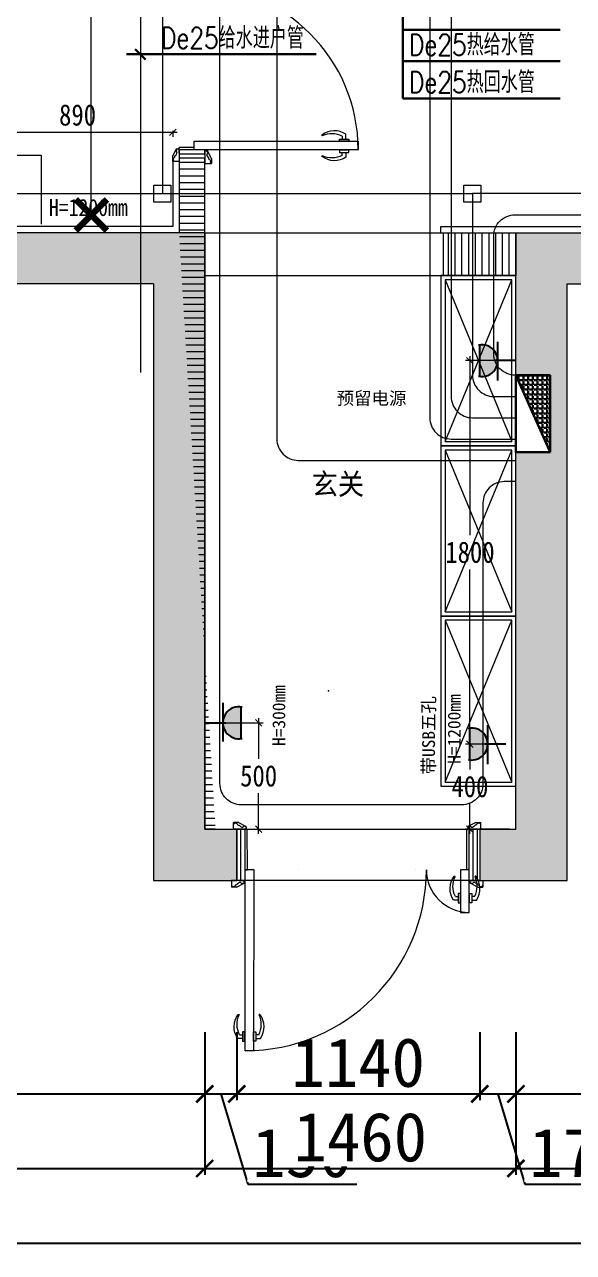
# Model space of a CAD drawing. Header units: millimetres. Extents: x -41640 to 3079702, y -5257903 to 68462.
# Drawn here: x 51503 to 54077, y 5543 to 11308 of the extents above; entities that cross this region are included whole.
import ezdxf

# ---------------------------------------------------------------- set-up
doc = ezdxf.new("R2010")
doc.units = ezdxf.units.MM
doc.header["$LTSCALE"] = 10
doc.linetypes.add('CONTINOUS', pattern=[0])
doc.layers.get('0').update_dxf_attribs({"color": 255})
doc.layers.get('Defpoints').update_dxf_attribs({"color": 255})
for name, color, linetype, lineweight in [('1原始平面布置图—强电箱', 1, 'Continuous', 30), ('1强弱电插座尺寸', 5, 'Continuous', 0), ('1强电插座布线图', 1, 'Continuous', 30), ('1强电插座布置图', 1, 'Continuous', 30), ('1给水平面布置图', 4, 'Continuous', 13), ('图框', 255, 'Continuous', 0), ('浅线', 251, 'CONTINOUS', 0)]:
    doc.layers.add(name, color=color, linetype=linetype, lineweight=lineweight)
doc.layers.add('2323', color=4, linetype='Continuous')
doc.layers.add('LAYER2', color=8, linetype='Continuous')
doc.styles.add('_THVAC_DIM', font='SIMPLEX', dxfattribs={"width": 0.8, "height": 3.5, "bigfont": 'HZTXT'})
doc.styles.get("Standard").update_dxf_attribs({"font": ''})
doc.styles.add('夏建东', font='', dxfattribs={"width": 0.85})
doc.styles.add('邓林', font='simhei.ttf')
doc.styles.get('Standard').set_extended_font_data('SimSun')
doc.styles.get('夏建东').set_extended_font_data('SimSun')
doc.dimstyles.new('g', dxfattribs={"dimtxt": 100, "dimasz": 31, "dimexe": 21, "dimexo": 30, "dimgap": 31, "dimtad": 1, "dimtih": 1, "dimtoh": 1, "dimdec": 0, "dimrnd": 10, "dimdsep": 46, "dimtxsty": '夏建东', "dimblk": 'OBLIQUE', "dimcen": 2.5, "dimdle": 21, "dimclrd": 5, "dimclre": 5, "dimclrt": 5, "dimadec": 0, "dimazin": 0, "dimtfac": 1, "dimtdec": 0, "dimtmove": 2, "dimatfit": 3, "dimldrblk": 'DOT', "dimfxl": 300, "dimlwd": -1, "dimlwe": -1, "dimarcsym": 1})
doc.dimstyles.get("Standard").update_dxf_attribs({"dimtxt": 0.18, "dimasz": 0.18, "dimexe": 0.18, "dimexo": 0.0625, "dimgap": 0.09, "dimtad": 0, "dimtih": 1, "dimtoh": 1, "dimdec": 4, "dimzin": 0, "dimdsep": 46, "dimtxsty": 'Standard', "dimcen": 0.09, "dimadec": 0, "dimazin": 0, "dimtfac": 1, "dimtdec": 4, "dimtofl": 0, "dimtmove": 0, "dimatfit": 3, "dimfxl": 1, "dimtolj": 1, "dimtzin": 0, "dimarcsym": 0})

# ---------------------------------------------------------------- blocks, each defined once
blk = doc.blocks.new('_ArchTick')
at = {"color": 0, "linetype": 'ByBlock', "const_width": 0.15}
blk.add_lwpolyline([(-0.5, -0.5), (0.5, 0.5)], dxfattribs=at)
blk = doc.blocks.new('*D876')
at = {"layer": 'Defpoints', "color": 0, "lineweight": 30, "ltscale": 0.5}
for p in [(49735.6, 6637.5), (52347.6, 6637.5), (52347.6, 6287.5)]:
    blk.add_point(p, dxfattribs=at)
at = {"layer": '浅线', "color": 8, "lineweight": -2, "ltscale": 0.5}
for p, q in [((49735.6, 6577.5), (49735.6, 6257.5)), ((52347.6, 6577.5), (52347.6, 6257.5)), ((49675.6, 6287.5), (52407.6, 6287.5))]:
    blk.add_line(p, q, dxfattribs=at)
at = {"layer": '浅线', "color": 8, "lineweight": -2, "ltscale": 0.5, "xscale": 80, "yscale": 80, "zscale": 80, "rotation": 180}
blk.add_blockref('_ArchTick', (49735.6, 6287.5), dxfattribs=at)
at = {"layer": '浅线', "color": 8, "lineweight": -2, "ltscale": 0.5, "xscale": 80, "yscale": 80, "zscale": 80}
blk.add_blockref('_ArchTick', (52347.6, 6287.5), dxfattribs=at)
at = {"layer": '浅线', "color": 45, "ltscale": 0.5, "insert": (51041.6, 6432.5), "char_height": 230, "attachment_point": 5, "style": '邓林', "bg_fill": 3, "box_fill_scale": 1.1, "bg_fill_color": 256, "bg_fill_true_color": 13158600, "bg_fill_transparency": 15658716}
blk.add_mtext('2612', dxfattribs=at)
blk = doc.blocks.new('_Dot')
at = {"color": 0, "linetype": 'ByBlock', "lineweight": -2}
blk.add_line((-0.5, 0), (-1, 0), dxfattribs=at)
at = {"color": 0, "linetype": 'ByBlock', "const_width": 0.5}
blk.add_lwpolyline([(-0.25, 0, 1), (0.25, 0, 1)], format="xyb", close=True, dxfattribs=at)
blk = doc.blocks.new('DOT')
at = {"color": 0, "linetype": 'ByBlock'}
blk.add_line((-0.35, 0), (-1, 0), dxfattribs=at)
at = {"color": 0, "linetype": 'ByBlock', "const_width": 0.35}
blk.add_lwpolyline([(-0.175, 0, 1), (0.175, 0, 1)], format="xyb", close=True, dxfattribs=at)
blk = doc.blocks.new('*D877')
at = {"layer": 'Defpoints', "color": 0, "lineweight": 30, "ltscale": 0.5}
for p in [(52347.6, 6637.5), (52497.6, 6637.5), (52497.6, 6287.5)]:
    blk.add_point(p, dxfattribs=at)
at = {"layer": '浅线', "color": 8, "lineweight": -2, "ltscale": 0.5}
for p, q in [((52347.6, 6577.5), (52347.6, 6257.5)), ((52497.6, 6577.5), (52497.6, 6257.5)), ((52287.6, 6287.5), (52557.6, 6287.5)), ((52422.6, 6287.5), (52549.7, 5863.6)), ((52549.7, 5863.6), (53060.7, 5863.6))]:
    blk.add_line(p, q, dxfattribs=at)
at = {"layer": '浅线', "color": 8, "lineweight": -2, "ltscale": 0.5, "xscale": 80, "yscale": 80, "zscale": 80, "rotation": 180}
blk.add_blockref('_ArchTick', (52347.6, 6287.5), dxfattribs=at)
at = {"layer": '浅线', "color": 8, "lineweight": -2, "ltscale": 0.5, "xscale": 80, "yscale": 80, "zscale": 80}
blk.add_blockref('_ArchTick', (52497.6, 6287.5), dxfattribs=at)
at = {"layer": '浅线', "color": 45, "ltscale": 0.5, "insert": (52805.2, 6009.9), "char_height": 230, "attachment_point": 5, "style": '邓林', "bg_fill": 3, "box_fill_scale": 1.1, "bg_fill_color": 256, "bg_fill_true_color": 13158600, "bg_fill_transparency": 8687196}
blk.add_mtext('150', dxfattribs=at)
blk = doc.blocks.new('*D878')
at = {"layer": 'Defpoints', "color": 0, "lineweight": 30, "ltscale": 0.5}
for p in [(52497.6, 6637.5), (53637.6, 6637.5), (53637.6, 6287.5)]:
    blk.add_point(p, dxfattribs=at)
at = {"layer": '浅线', "color": 8, "lineweight": -2, "ltscale": 0.5}
for p, q in [((52497.6, 6577.5), (52497.6, 6257.5)), ((53637.6, 6577.5), (53637.6, 6257.5)), ((52437.6, 6287.5), (53697.6, 6287.5))]:
    blk.add_line(p, q, dxfattribs=at)
at = {"layer": '浅线', "color": 8, "lineweight": -2, "ltscale": 0.5, "xscale": 80, "yscale": 80, "zscale": 80, "rotation": 180}
blk.add_blockref('_ArchTick', (52497.6, 6287.5), dxfattribs=at)
at = {"layer": '浅线', "color": 8, "lineweight": -2, "ltscale": 0.5, "xscale": 80, "yscale": 80, "zscale": 80}
blk.add_blockref('_ArchTick', (53637.6, 6287.5), dxfattribs=at)
at = {"layer": '浅线', "color": 45, "ltscale": 0.5, "insert": (53067.6, 6433.8), "char_height": 230, "attachment_point": 5, "style": '邓林', "bg_fill": 3, "box_fill_scale": 1.1, "bg_fill_color": 256, "bg_fill_true_color": 13158600, "bg_fill_transparency": 8753564}
blk.add_mtext('1140', dxfattribs=at)
blk = doc.blocks.new('*D879')
at = {"layer": 'Defpoints', "color": 0, "lineweight": 30, "ltscale": 0.5}
for p in [(53637.6, 6637.5), (53807.6, 6637.5), (53807.6, 6287.5)]:
    blk.add_point(p, dxfattribs=at)
at = {"layer": '浅线', "color": 8, "lineweight": -2, "ltscale": 0.5}
for p, q in [((53637.6, 6577.5), (53637.6, 6257.5)), ((53807.6, 6577.5), (53807.6, 6257.5)), ((53577.6, 6287.5), (53867.6, 6287.5)), ((53722.6, 6287.5), (53849.7, 5863.6)), ((53849.7, 5863.6), (54360.7, 5863.6))]:
    blk.add_line(p, q, dxfattribs=at)
at = {"layer": '浅线', "color": 8, "lineweight": -2, "ltscale": 0.5, "xscale": 80, "yscale": 80, "zscale": 80, "rotation": 180}
blk.add_blockref('_ArchTick', (53637.6, 6287.5), dxfattribs=at)
at = {"layer": '浅线', "color": 8, "lineweight": -2, "ltscale": 0.5, "xscale": 80, "yscale": 80, "zscale": 80}
blk.add_blockref('_ArchTick', (53807.6, 6287.5), dxfattribs=at)
at = {"layer": '浅线', "color": 45, "ltscale": 0.5, "insert": (54105.2, 6009.9), "char_height": 230, "attachment_point": 5, "style": '邓林', "bg_fill": 3, "box_fill_scale": 1.1, "bg_fill_color": 256, "bg_fill_true_color": 13158600, "bg_fill_transparency": 15658200}
blk.add_mtext('170', dxfattribs=at)
blk = doc.blocks.new('*D880')
at = {"layer": 'Defpoints', "color": 0, "lineweight": 30, "ltscale": 0.5}
for p in [(53807.6, 6637.5), (57422.6, 6637.5), (57422.6, 6287.5)]:
    blk.add_point(p, dxfattribs=at)
at = {"layer": '浅线', "color": 8, "lineweight": -2, "ltscale": 0.5}
for p, q in [((53807.6, 6577.5), (53807.6, 6257.5)), ((57422.6, 6577.5), (57422.6, 6257.5)), ((53747.6, 6287.5), (57482.6, 6287.5))]:
    blk.add_line(p, q, dxfattribs=at)
at = {"layer": '浅线', "color": 8, "lineweight": -2, "ltscale": 0.5, "xscale": 80, "yscale": 80, "zscale": 80, "rotation": 180}
blk.add_blockref('_ArchTick', (53807.6, 6287.5), dxfattribs=at)
at = {"layer": '浅线', "color": 8, "lineweight": -2, "ltscale": 0.5, "xscale": 80, "yscale": 80, "zscale": 80}
blk.add_blockref('_ArchTick', (57422.6, 6287.5), dxfattribs=at)
at = {"layer": '浅线', "color": 45, "ltscale": 0.5, "insert": (55615.1, 6432.5), "char_height": 230, "attachment_point": 5, "style": '邓林', "bg_fill": 3, "box_fill_scale": 1.1, "bg_fill_color": 256, "bg_fill_true_color": 13158600, "bg_fill_transparency": 8756832}
blk.add_mtext('3615', dxfattribs=at)
blk = doc.blocks.new('*D883')
at = {"layer": 'Defpoints', "color": 0, "lineweight": 30, "ltscale": 0.5}
for p in [(49735.6, 6637.5), (52347.6, 6637.5), (52347.6, 5937.5)]:
    blk.add_point(p, dxfattribs=at)
at = {"layer": '浅线', "color": 8, "lineweight": -2, "ltscale": 0.5}
for p, q in [((49735.6, 6577.5), (49735.6, 5907.5)), ((52347.6, 6577.5), (52347.6, 5907.5)), ((49675.6, 5937.5), (52407.6, 5937.5))]:
    blk.add_line(p, q, dxfattribs=at)
at = {"layer": '浅线', "color": 8, "lineweight": -2, "ltscale": 0.5, "xscale": 80, "yscale": 80, "zscale": 80, "rotation": 180}
blk.add_blockref('_ArchTick', (49735.6, 5937.5), dxfattribs=at)
at = {"layer": '浅线', "color": 8, "lineweight": -2, "ltscale": 0.5, "xscale": 80, "yscale": 80, "zscale": 80}
blk.add_blockref('_ArchTick', (52347.6, 5937.5), dxfattribs=at)
at = {"layer": '浅线', "color": 45, "ltscale": 0.5, "insert": (51041.6, 6082.5), "char_height": 230, "attachment_point": 5, "style": '邓林', "bg_fill": 3, "box_fill_scale": 1.1, "bg_fill_color": 256, "bg_fill_true_color": 13158600, "bg_fill_transparency": 15658200}
blk.add_mtext('2612', dxfattribs=at)
blk = doc.blocks.new('*D884')
at = {"layer": 'Defpoints', "color": 0, "lineweight": 30, "ltscale": 0.5}
for p in [(52347.6, 6637.5), (53807.6, 6637.5), (53807.6, 5937.5)]:
    blk.add_point(p, dxfattribs=at)
at = {"layer": '浅线', "color": 8, "lineweight": -2, "ltscale": 0.5}
for p, q in [((52347.6, 6577.5), (52347.6, 5907.5)), ((53807.6, 6577.5), (53807.6, 5907.5)), ((52287.6, 5937.5), (53867.6, 5937.5))]:
    blk.add_line(p, q, dxfattribs=at)
at = {"layer": '浅线', "color": 8, "lineweight": -2, "ltscale": 0.5, "xscale": 80, "yscale": 80, "zscale": 80, "rotation": 180}
blk.add_blockref('_ArchTick', (52347.6, 5937.5), dxfattribs=at)
at = {"layer": '浅线', "color": 8, "lineweight": -2, "ltscale": 0.5, "xscale": 80, "yscale": 80, "zscale": 80}
blk.add_blockref('_ArchTick', (53807.6, 5937.5), dxfattribs=at)
at = {"layer": '浅线', "color": 45, "ltscale": 0.5, "insert": (53077.6, 6083.8), "char_height": 230, "attachment_point": 5, "style": '邓林', "bg_fill": 3, "box_fill_scale": 1.1, "bg_fill_color": 256, "bg_fill_true_color": 13158600, "bg_fill_transparency": 8774208}
blk.add_mtext('1460', dxfattribs=at)
blk = doc.blocks.new('*D885')
at = {"layer": 'Defpoints', "color": 0, "lineweight": 30, "ltscale": 0.5}
for p in [(53807.6, 6637.5), (57422.6, 6637.5), (57422.6, 5937.5)]:
    blk.add_point(p, dxfattribs=at)
at = {"layer": '浅线', "color": 8, "lineweight": -2, "ltscale": 0.5}
for p, q in [((53807.6, 6577.5), (53807.6, 5907.5)), ((57422.6, 6577.5), (57422.6, 5907.5)), ((53747.6, 5937.5), (57482.6, 5937.5))]:
    blk.add_line(p, q, dxfattribs=at)
at = {"layer": '浅线', "color": 8, "lineweight": -2, "ltscale": 0.5, "xscale": 80, "yscale": 80, "zscale": 80, "rotation": 180}
blk.add_blockref('_ArchTick', (53807.6, 5937.5), dxfattribs=at)
at = {"layer": '浅线', "color": 8, "lineweight": -2, "ltscale": 0.5, "xscale": 80, "yscale": 80, "zscale": 80}
blk.add_blockref('_ArchTick', (57422.6, 5937.5), dxfattribs=at)
at = {"layer": '浅线', "color": 45, "ltscale": 0.5, "insert": (55615.1, 6082.5), "char_height": 230, "attachment_point": 5, "style": '邓林', "bg_fill": 3, "box_fill_scale": 1.1, "bg_fill_color": 256, "bg_fill_true_color": 13158600, "bg_fill_transparency": 8777424}
blk.add_mtext('3615', dxfattribs=at)
blk = doc.blocks.new('*D888')
at = {"layer": 'Defpoints', "color": 0, "lineweight": 30, "ltscale": 0.5}
for p in [(49735.6, 6637.5), (65335.6, 6637.5), (65335.6, 5587.5)]:
    blk.add_point(p, dxfattribs=at)
at = {"layer": '浅线', "color": 8, "lineweight": -2, "ltscale": 0.5}
for p, q in [((49735.6, 6577.5), (49735.6, 5557.5)), ((65335.6, 6577.5), (65335.6, 5557.5)), ((49675.6, 5587.5), (65395.6, 5587.5))]:
    blk.add_line(p, q, dxfattribs=at)
at = {"layer": '浅线', "color": 8, "lineweight": -2, "ltscale": 0.5, "xscale": 80, "yscale": 80, "zscale": 80, "rotation": 180}
blk.add_blockref('_ArchTick', (49735.6, 5587.5), dxfattribs=at)
at = {"layer": '浅线', "color": 8, "lineweight": -2, "ltscale": 0.5, "xscale": 80, "yscale": 80, "zscale": 80}
blk.add_blockref('_ArchTick', (65335.6, 5587.5), dxfattribs=at)
at = {"layer": '浅线', "color": 45, "ltscale": 0.5, "insert": (57535.6, 5733.8), "char_height": 230, "attachment_point": 5, "style": '邓林', "bg_fill": 3, "box_fill_scale": 1.1, "bg_fill_color": 256, "bg_fill_true_color": 13158600, "bg_fill_transparency": 15657684}
blk.add_mtext('15600', dxfattribs=at)
blk = doc.blocks.new('_LINKPT1')
blk.add_line((0, 0), (0, 0))
blk = doc.blocks.new('DFA')
at = {"layer": '1原始平面布置图—强电箱', "linetype": 'ByBlock'}
h = blk.add_hatch(dxfattribs=at)
h.set_pattern_fill('ANGLE', color=256, scale=4, style=0)
h.set_pattern_definition([(0, (-5297809.187, 1754943.84), (0, 27.94), [20.32, -7.62]), (90, (-5297809.187, 1754943.84), (-27.94, 2e-15), [20.32, -7.62])])
h.paths.add_polyline_path([(-5297809.2, 1754843.8), (-5297356.8, 1755044.8), (-5297356.8, 1754843.8)])
for p, q in [((-5297356.8, 1755044.8), (-5297809.2, 1755044.8)), ((-5297809.2, 1755044.8), (-5297809.2, 1754843.8)), ((-5297809.2, 1754843.8), (-5297356.8, 1755044.8)), ((-5297356.8, 1754843.8), (-5297356.8, 1755044.8)), ((-5297809.2, 1754843.8), (-5297356.8, 1754843.8))]:
    blk.add_line(p, q, dxfattribs=at)
at = {"layer": '1原始平面布置图—强电箱', "linetype": 'ByBlock', "xscale": 168.2564617770344, "yscale": 168.2564617770344, "zscale": 168.2564617770344}
for p in [(-5297683, 1755044.8), (-5297809.2, 1754994.3), (-5297356.8, 1754994.3), (-5297683, 1754843.8)]:
    blk.add_blockref('_LINKPT1', p, dxfattribs=at)
at = {"layer": '1原始平面布置图—强电箱', "linetype": 'ByBlock', "width": 0.8, "flags": 9}
blk.add_attdef('A', (-5297683, 1754843.8), '', height=0.00505, dxfattribs=at)
blk = doc.blocks.new('强电插座')
at = {"lineweight": 0}
h = blk.add_hatch(color=12, dxfattribs=at)
h.set_gradient(color1=(216, 3, 3), color2=(230, 5, 5), tint=1, name='CYLINDER')
h.paths.add_polyline_path([(88497.8, 75989.2, 1.129445), (88497.8, 75909.4)])
at = {"layer": '2323', "color": 1}
for p, q in [((88452.6, 75999.6), (88452.6, 75902)), ((88497.8, 75989.2), (88497.8, 75909.4)), ((88407.2, 75949.3), (88460.4, 75949.3))]:
    blk.add_line(p, q, dxfattribs=at)
blk.add_arc((88492.9, 75949.3), 40.2, 77.2553, 282.7447, dxfattribs=at)
at = {"layer": 'LAYER2', "color": 1, "ltscale": 20}
blk.add_line((88456.4, 75966.1), (88456.4, 75966.1), dxfattribs=at)
blk = doc.blocks.new('_Oblique')
at = {"color": 0, "linetype": 'ByBlock', "lineweight": -2}
blk.add_line((-0.5, -0.5), (0.5, 0.5), dxfattribs=at)
blk = doc.blocks.new('*D950')
at = {"layer": '1强弱电插座尺寸', "color": 5, "ltscale": 0.01}
for p, q in [((53730.5, 7929.8), (53570.8, 7929.8)), ((53591.8, 7950.8), (53591.8, 7810.8)), ((53591.8, 7508.8), (53591.8, 7648.8)), ((53777.6, 7529.8), (53570.8, 7529.8))]:
    blk.add_line(p, q, dxfattribs=at)
at = {"layer": 'Defpoints', "color": 0, "linetype": 'ByBlock', "lineweight": 30, "ltscale": 0.01}
for p in [(53591.8, 7929.8), (53760.5, 7929.8), (53807.6, 7529.8)]:
    blk.add_point(p, dxfattribs=at)
at = {"layer": '1强弱电插座尺寸', "color": 5, "linetype": 'ByBlock', "ltscale": 0.01, "xscale": 31, "yscale": 31, "zscale": 31}
for p, rotation in [((53591.8, 7929.8), 90), ((53591.8, 7529.8), 270)]:
    blk.add_blockref('_Oblique', p, dxfattribs=dict(at, rotation=rotation))
at = {"layer": '1强弱电插座尺寸', "color": 5, "linetype": 'ByBlock', "lineweight": 13, "ltscale": 0.01, "insert": (53591.8, 7729.8), "char_height": 100, "attachment_point": 5, "style": '夏建东'}
blk.add_mtext('400', dxfattribs=at)
blk = doc.blocks.new('*D951')
at = {"layer": '1强弱电插座尺寸', "color": 5, "ltscale": 0.01}
for p, q in [((53591.8, 9750.8), (53591.8, 8910.8)), ((53752.8, 9729.8), (53570.8, 9729.8)), ((53591.8, 7908.8), (53591.8, 8748.8)), ((53730.5, 7929.8), (53570.8, 7929.8))]:
    blk.add_line(p, q, dxfattribs=at)
at = {"layer": 'Defpoints', "color": 0, "linetype": 'ByBlock', "lineweight": 30, "ltscale": 0.01}
for p in [(53591.8, 9729.8), (53782.8, 9729.8), (53760.5, 7929.8)]:
    blk.add_point(p, dxfattribs=at)
at = {"layer": '1强弱电插座尺寸', "color": 5, "linetype": 'ByBlock', "ltscale": 0.01, "xscale": 31, "yscale": 31, "zscale": 31}
for p, rotation in [((53591.8, 9729.8), 90), ((53591.8, 7929.8), 270)]:
    blk.add_blockref('_Oblique', p, dxfattribs=dict(at, rotation=rotation))
at = {"layer": '1强弱电插座尺寸', "color": 5, "linetype": 'ByBlock', "lineweight": 13, "ltscale": 0.01, "insert": (53591.8, 8829.8), "char_height": 100, "attachment_point": 5, "style": '夏建东'}
blk.add_mtext('1800', dxfattribs=at)
blk = doc.blocks.new('*D958')
at = {"layer": '1强弱电插座尺寸', "color": 5, "ltscale": 0.01}
for p, q in [((52402.6, 8029.8), (52621.6, 8029.8)), ((52600.6, 8050.8), (52600.6, 7860.8)), ((52600.6, 7508.8), (52600.6, 7698.8)), ((52402.6, 7529.8), (52621.6, 7529.8))]:
    blk.add_line(p, q, dxfattribs=at)
at = {"layer": 'Defpoints', "color": 0, "linetype": 'ByBlock', "lineweight": 30, "ltscale": 0.01}
for p in [(52372.6, 8029.8), (52600.6, 8029.8), (52372.6, 7529.8)]:
    blk.add_point(p, dxfattribs=at)
at = {"layer": '1强弱电插座尺寸', "color": 5, "linetype": 'ByBlock', "ltscale": 0.01, "xscale": 31, "yscale": 31, "zscale": 31}
for p, rotation in [((52600.6, 8029.8), 90), ((52600.6, 7529.8), 270)]:
    blk.add_blockref('_Oblique', p, dxfattribs=dict(at, rotation=rotation))
at = {"layer": '1强弱电插座尺寸', "color": 5, "linetype": 'ByBlock', "lineweight": 13, "ltscale": 0.01, "insert": (52600.6, 7779.8), "char_height": 100, "attachment_point": 5, "style": '夏建东'}
blk.add_mtext('500', dxfattribs=at)
blk = doc.blocks.new('*D962')
at = {"layer": '1强弱电插座尺寸', "color": 5, "ltscale": 0.01}
for p, q in [((52218.6, 10801.6), (51283.8, 10801.6)), ((51304.8, 10719.2), (51304.8, 10822.6)), ((52197.6, 10808), (52197.6, 10780.6))]:
    blk.add_line(p, q, dxfattribs=at)
at = {"layer": 'Defpoints', "color": 0, "linetype": 'ByBlock', "lineweight": 30, "ltscale": 0.01}
for p in [(52197.6, 10838), (51304.8, 10801.6), (51304.8, 10689.2)]:
    blk.add_point(p, dxfattribs=at)
at = {"layer": '1强弱电插座尺寸', "color": 5, "linetype": 'ByBlock', "ltscale": 0.01, "xscale": 31, "yscale": 31, "zscale": 31, "rotation": 180}
blk.add_blockref('_Oblique', (51304.8, 10801.6), dxfattribs=at)
at = {"layer": '1强弱电插座尺寸', "color": 5, "linetype": 'ByBlock', "ltscale": 0.01, "xscale": 31, "yscale": 31, "zscale": 31}
blk.add_blockref('_Oblique', (52197.6, 10801.6), dxfattribs=at)
at = {"layer": '1强弱电插座尺寸', "color": 5, "linetype": 'ByBlock', "lineweight": 13, "ltscale": 0.01, "insert": (51751.2, 10882.6), "char_height": 100, "attachment_point": 5, "style": '夏建东'}
blk.add_mtext('890', dxfattribs=at)
blk = doc.blocks.new('冷水')
at = {"layer": '图框', "color": 4, "lineweight": 0, "const_width": 40, "elevation": 5661.9}
for points in [[(228130.8, 195325.4), (228329.7, 195524.3)], [(228329.7, 195325.4), (228130.8, 195524.3)]]:
    blk.add_lwpolyline(points, dxfattribs=at)

msp = doc.modelspace()

# ---------------------------------------------------------------- hatches: boundary and pattern name
at = {"layer": '浅线', "ltscale": 0.5}
h = msp.add_hatch(color=256, dxfattribs=at)
h.dxf.hatch_style = 1
h.paths.add_polyline_path([(49495.6, 10089.8), (52107.6, 10089.8), (52107.6, 7289.8), (52497.6, 7289.8), (52497.6, 7529.8), (52347.6, 7529.8), (52347.6, 10329.8), (49735.6, 10329.8), (49735.6, 17199.8), (50063.6, 17199.8), (50063.6, 17439.8), (49495.6, 17439.8)])
h = msp.add_hatch(dxfattribs=at)
h.set_pattern_fill('ANSI31', color=256, scale=10, angle=135)
h.set_pattern_definition([(180, (-413964.42, -221526.447), (-5e-15, -31.75), [])])
h.paths.add_polyline_path([(52137.6, 13009.8), (52347.6, 13009.8), (52347.6, 12319.8), (52137.6, 12319.8)])
h.paths.add_polyline_path([(59837.7, 13774.8), (59957.7, 13774.8), (59957.6, 13874.8), (59837.6, 13874.8)])
edge = h.paths.add_edge_path()
edge.add_line((52397.6, 7529.8), (52347.6, 7529.8))
edge.add_line((52347.6, 7529.8), (52347.6, 10679.8))
edge.add_line((52347.6, 10679.8), (52227.6, 10679.8))
edge.add_line((52227.6, 10679.8), (52227.6, 10329.8))
h.paths.add_polyline_path([(59837.7, 13774.8), (59957.7, 13774.8), (59957.6, 13874.8), (59837.6, 13874.8)])
h = msp.add_hatch(color=256, dxfattribs=at)
h.dxf.hatch_style = 1
h.paths.add_polyline_path([(53807.6, 8313.9), (53934.9, 8313.9), (53934.9, 8313.9), (53807.6, 8313.9), (53807.6, 7731.5), (53807.6, 7529.8), (53637.6, 7529.8), (53637.6, 7289.8), (54047.6, 7289.8), (54047.6, 10089.8), (57672.6, 10089.8), (57672.6, 12089.8), (57672.6, 12384.8), (57672.6, 12454.8), (57672.6, 12734.8), (57422.6, 12734.8), (57422.6, 10359.8), (57422.6, 10329.8), (53837.6, 10329.8), (53807.6, 10329.8), (53807.6, 10129.8), (53807.6, 9661.7), (53968.3, 9661.7), (53968.3, 9299.8), (53807.6, 9299.8)])
h = msp.add_hatch(dxfattribs=at)
h.set_pattern_fill('ANSI31', color=256, scale=10, angle=45)
h.set_pattern_definition([(90, (-413964.42, -221526.447), (-31.75, 5e-15), [])])
h.paths.add_polyline_path([(53467.6, 10329.8), (53807.6, 10329.8), (53807.6, 10129.8), (53467.6, 10129.8)])

# ---------------------------------------------------------------- linework, layer by layer
at = {"layer": '1强电插座布线图', "lineweight": 0, "ltscale": 0.1}
for points in [[(52686.2, 17924.5), (52686.2, 9361.7, 0.414214), (52786.2, 9261.7), (53807.6, 9261.7)], [(53807.6, 9161.7), (53753, 9161.7, 0.414214), (53653, 9061.7), (53653, 7744.5, -0.414214), (53553, 7644.5), (52519.2, 7644.5, -0.414214), (52419.2, 7744.5), (52419.2, 17040.2, -0.414214), (52519.2, 17140.2), (57215.7, 17140.2, -0.414214), (57315.7, 17040.2), (57315.7, 13819.8, 0.414214), (57415.7, 13719.8), (57673.2, 13719.8, 0.414214), (57773.2, 13819.8), (57773.2, 16979.2, -0.414214), (57873.2, 17079.2), (60401.8, 17079.2, -0.414214), (60501.8, 16979.2), (60501.8, 14228.9, -0.414214), (60401.8, 14128.9), (59456.3, 14128.9)], [(53807.6, 9661.7), (53803.5, 9661.7, -0.414214), (53703.5, 9761.7), (53703.5, 10314.4, -0.414214), (53803.5, 10414.4), (57195.7, 10414.4, 0.414214), (57295.7, 10514.4), (57295.7, 12740.1, -0.414214), (57395.7, 12840.1), (57680.9, 12840.1, -0.414214), (57780.9, 12740.1), (57780.9, 12712.3, 0.414214), (57880.9, 12612.3), (59239.5, 12612.3)]]:
    msp.add_lwpolyline(points, format="xyb", dxfattribs=at)
at = {"layer": '1强电插座布线图', "color": 2, "lineweight": 0, "ltscale": 0.1}
for points in [[(49973.9, 15290.7), (49973.9, 15948.8, -0.414214), (50073.9, 16048.8), (50098.6, 16048.8, 0.414214), (50198.6, 16148.8), (50198.6, 16973.9, -0.414214), (50298.6, 17073.9), (51844.4, 17073.9, -0.414214), (51944.4, 16973.9), (51944.4, 12843.5, 0.414214), (52044.4, 12743.5), (53403.5, 12743.5, -0.414214), (53503.5, 12643.5), (53503.5, 9561.7, 0.414214), (53603.5, 9461.7), (53807.6, 9461.7)], [(63219.3, 10372.6), (63219.3, 12840.1, 0.414214), (63119.3, 12940.1), (57295.7, 12940.1, 0.414214), (57195.7, 12840.1), (57195.7, 10614.4, -0.414214), (57095.7, 10514.4), (53603.5, 10514.4)], [(49765.6, 12643.5), (53303.5, 12643.5, -0.414214), (53403.5, 12543.5), (53403.5, 9461.7, 0.414214), (53503.5, 9361.7), (53807.6, 9361.7)], [(49815.4, 11034.9), (49815.4, 10614.4, 0.414214), (49915.4, 10514.4), (53603.5, 10514.4)], [(53603.5, 10514.4), (53603.5, 9661.7, 0.414214), (53703.5, 9561.7), (53807.6, 9561.7)]]:
    msp.add_lwpolyline(points, format="xyb", dxfattribs=at)
msp.add_lwpolyline([(52149, 12136.5), (52149, 10514.4)], dxfattribs=at)
for points in [[(52109, 10553.1), (52189, 10553.1), (52189, 10473.1), (52109, 10473.1)], [(53563.5, 10553.1), (53643.5, 10553.1), (53643.5, 10473.1), (53563.5, 10473.1)]]:
    msp.add_lwpolyline(points, close=True, dxfattribs=at)
at = {"layer": '1给水平面布置图', "lineweight": 0, "ltscale": 0.1}
for points in [[(52045.6, 12190.7), (52045.6, 9673.6)], [(51815.6, 10413.6), (51815.6, 11643.6)]]:
    msp.add_lwpolyline(points, dxfattribs=at)
at = {"layer": '1给水平面布置图', "linetype": 'Continuous', "lineweight": 30}
for points in [[(53276.4, 10960.4), (53276.4, 11729.9)], [(53276.4, 11283.2), (53427.9, 11283.2), (54015.4, 11283.2)], [(52020.9, 11192.8), (52070.2, 11143.4)], [(51980.3, 11168.1), (52283.4, 11168.1), (52870.8, 11168.1)], [(53276.4, 11136.1), (53427.9, 11136.1), (54015.4, 11136.1)], [(53276.4, 10960.4), (53427.9, 10960.4), (54015.4, 10960.4)]]:
    msp.add_lwpolyline(points, dxfattribs=at)
at = {"layer": '浅线', "ltscale": 0.5}
for p, q in [((52992.5, 10783.7), (52992.5, 10770.3)), ((53010.1, 10770.3), (53010.1, 10792.3)), ((52195.9, 10688.3), (52214.9, 10724.5)), ((52218.4, 10724.5), (52214.9, 10724.5)), ((52218.4, 10722.1), (52218.4, 10724.5)), ((52218.4, 10724.5), (52227.6, 10724.5)), ((52297.6, 10729.8), (52227.6, 10729.7)), ((52227.6, 10724.5), (52227.6, 10729.7)), ((52227.6, 10724.5), (52227.6, 10664.5)), ((52227.6, 10724.5), (52227.6, 10724.5)), ((52227.6, 10704.5), (52227.6, 10724.5)), ((52297.6, 10719.8), (52297.6, 10759.8)), ((52297.6, 10759.8), (53067.6, 10759.8)), ((52297.6, 10719.8), (52297.6, 10729.8)), ((52297.6, 10719.8), (52297.6, 10729.6)), ((52979.3, 10759.8), (52979.3, 10770.3)), ((52979.3, 10770.3), (53023.3, 10770.3)), ((53023.3, 10759.8), (52979.3, 10759.8)), ((52992.5, 10770.3), (53010.1, 10770.3)), ((53023.3, 10770.3), (53023.3, 10759.8)), ((53067.6, 10759.8), (53067.6, 10719.8)), ((51029.9, 10693.8), (51579.8, 10693.8)), ((51579.8, 10693.8), (51579.8, 10369.8)), ((52195.9, 10688.3), (52195.9, 10664.5)), ((52207.6, 10664.5), (52195.9, 10664.5)), ((52197.6, 10679.8), (52197.6, 10359.8)), ((52227.6, 10664.5), (52207.6, 10664.5)), ((52207.7, 10685.5), (52207.7, 10690.7)), ((52347.6, 10719.8), (52227.6, 10719.7)), ((52347.6, 10699.8), (52227.6, 10699.7)), ((52347.6, 10679.8), (52227.6, 10679.8)), ((52227.6, 10679.8), (52227.6, 10679.8)), ((52347.6, 10679.8), (52227.6, 10679.7)), ((53067.6, 10719.8), (52297.6, 10719.8)), ((52347.6, 10699), (52347.6, 10719.8)), ((52347.6, 10714.8), (52347.6, 10654.8)), ((52356.8, 10714.8), (52347.6, 10714.8)), ((52347.6, 10714.8), (52347.6, 10714.8)), ((52347.6, 10694.8), (52347.6, 10714.8)), ((52356.8, 10712.3), (52356.8, 10714.8)), ((52356.8, 10714.8), (52360.2, 10714.8)), ((52379.3, 10678.5), (52360.2, 10714.8)), ((52367.4, 10675.7), (52367.4, 10681)), ((52379.3, 10678.5), (52379.3, 10654.8)), ((53023.3, 10717.3), (52979.3, 10717.3)), ((52979.3, 10717.3), (52979.3, 10706.7)), ((52979.3, 10706.7), (53023.3, 10706.7)), ((52992.5, 10693.3), (52992.5, 10706.7)), ((52992.5, 10706.7), (53010.1, 10706.7)), ((53010.1, 10706.7), (53010.1, 10684.8)), ((53023.3, 10706.7), (53023.3, 10717.3)), ((52347.6, 10654.8), (52367.6, 10654.8)), ((52367.6, 10654.8), (52379.3, 10654.8)), ((52347.6, 10329.8), (49735.6, 10329.8)), ((52197.6, 10359.8), (49765.6, 10359.8)), ((52069.8, 10359.8), (51519.9, 10359.8)), ((52347.6, 10329.8), (52347.6, 7529.8)), ((52347.6, 10329.8), (53807.6, 10329.8)), ((52347.6, 10329.8), (53807.6, 10329.8)), ((53455.9, 10329.8), (53455.9, 10359.8)), ((53455.9, 10359.8), (57422.6, 10359.8)), ((53807.6, 7529.8), (53807.6, 10329.8)), ((53807.6, 10329.8), (57422.6, 10329.8)), ((52107.6, 10089.8), (49495.6, 10089.8)), ((52107.6, 10089.8), (52107.6, 7289.8)), ((52347.6, 10129.8), (53807.6, 10129.8)), ((52347.6, 10129.8), (53807.6, 10129.8)), ((53807.6, 10129.8), (53455.9, 10129.8)), ((53455.9, 10129.8), (53455.9, 9330.3)), ((53787.6, 10109.8), (53475.9, 10109.8)), ((53475.9, 10109.8), (53475.9, 9350.3)), ((53475.9, 10109.8), (53787.6, 9350.3)), ((53475.9, 9350.3), (53787.6, 10109.8)), ((53787.6, 9350.3), (53787.6, 10109.8)), ((53807.6, 9330.3), (53807.6, 10129.8)), ((54047.6, 7289.8), (54047.6, 10089.8)), ((54047.6, 10089.8), (57672.6, 10089.8)), ((53475.9, 9350.3), (53787.6, 9350.3)), ((53455.9, 9330.3), (53807.6, 9330.3)), ((53807.6, 9330.3), (53455.9, 9330.3)), ((53455.9, 9330.3), (53455.9, 8530.9)), ((53787.6, 9310.3), (53475.9, 9310.3)), ((53475.9, 9310.3), (53475.9, 8550.9)), ((53475.9, 9310.3), (53787.6, 8550.9)), ((53475.9, 8550.9), (53787.6, 9310.3)), ((53787.6, 8550.9), (53787.6, 9310.3)), ((53807.6, 8530.9), (53807.6, 9330.3)), ((53475.9, 8550.9), (53787.6, 8550.9)), ((53455.9, 8530.9), (53807.6, 8530.9)), ((53807.6, 8530.9), (53455.9, 8530.9)), ((53455.9, 8530.9), (53455.9, 7731.5)), ((53787.6, 8510.9), (53475.9, 8510.9)), ((53475.9, 8510.9), (53475.9, 7751.5)), ((53475.9, 8510.9), (53787.6, 7751.5)), ((53475.9, 7751.5), (53787.6, 8510.9)), ((53787.6, 7751.5), (53787.6, 8510.9)), ((53807.6, 7731.5), (53807.6, 8530.9)), ((53455.9, 7731.5), (53807.6, 7731.5)), ((53475.9, 7751.5), (53787.6, 7751.5)), ((52506.1, 7561.5), (52482.4, 7561.5)), ((52482.4, 7549.8), (52482.4, 7561.5)), ((52506.1, 7561.5), (52542.4, 7542.4)), ((53618.9, 7561.5), (53582.7, 7542.4)), ((53618.9, 7561.5), (53642.7, 7561.5)), ((53642.7, 7549.8), (53642.7, 7561.5)), ((52347.6, 7529.8), (52497.6, 7529.8)), ((52482.4, 7529.8), (52482.4, 7549.8)), ((52542.4, 7529.8), (52482.4, 7529.8)), ((52497.6, 7289.8), (52497.5, 7529.8)), ((52497.6, 7529.8), (52497.6, 7289.8)), ((52497.6, 7529.8), (53637.6, 7529.8)), ((52497.6, 7289.8), (52497.6, 7529.8)), ((52503.3, 7549.6), (52508.6, 7549.6)), ((52517.6, 7289.8), (52517.5, 7529.8)), ((52522.4, 7529.8), (52542.4, 7529.8)), ((52537.6, 7289.8), (52537.5, 7529.8)), ((52539.9, 7539), (52542.4, 7539)), ((52542.4, 7539), (52542.4, 7542.4)), ((52542.4, 7539), (52542.4, 7529.8)), ((52542.4, 7529.8), (52542.4, 7529.8)), ((52542.4, 7529.8), (52547.5, 7529.8)), ((52547.6, 7339.8), (52547.5, 7529.8)), ((53582.7, 7529.8), (53577.5, 7529.8)), ((53577.6, 7339.8), (53577.5, 7529.8)), ((53582.7, 7539), (53582.7, 7542.4)), ((53585.1, 7539), (53582.7, 7539)), ((53582.7, 7539), (53582.7, 7529.8)), ((53582.7, 7529.8), (53642.7, 7529.8)), ((53582.7, 7529.8), (53582.7, 7529.8)), ((53602.7, 7529.8), (53582.7, 7529.8)), ((53587.6, 7289.8), (53587.5, 7529.8)), ((53607.6, 7289.8), (53607.5, 7529.8)), ((53621.7, 7549.6), (53616.5, 7549.6)), ((53627.6, 7289.8), (53627.5, 7529.8)), ((53637.6, 7529.8), (53637.6, 7289.8)), ((53637.6, 7529.8), (53807.6, 7529.8)), ((53637.6, 7529.8), (53637.6, 7289.8)), ((53642.7, 7529.8), (53642.7, 7549.8)), ((52537.6, 7340.3), (52577.6, 7340.3)), ((52537.6, 7339.8), (52547.4, 7339.8)), ((52537.6, 7339.8), (52547.6, 7339.8)), ((52787.6, 7340.2), (52787.6, 7340.2)), ((53337.6, 7339.9), (53337.6, 7339.9)), ((53547.6, 7339.8), (53547.5, 7139.8)), ((53587.6, 7339.8), (53547.6, 7339.8)), ((53587.6, 7339.8), (53577.6, 7339.8)), ((53587.6, 7339.8), (53577.7, 7339.8)), ((53587.5, 7139.8), (53587.6, 7339.8)), ((52107.6, 7289.8), (52497.6, 7289.8)), ((52532.6, 7289.8), (52472.6, 7289.8)), ((52472.6, 7289.8), (52472.6, 7269.8)), ((52472.6, 7269.8), (52472.6, 7258.1)), ((52493.5, 7269.9), (52498.8, 7269.9)), ((52496.3, 7258.1), (52532.6, 7277.2)), ((53637.6, 7289.8), (52497.6, 7289.8)), ((52512.6, 7289.8), (52532.6, 7289.8)), ((52516.8, 7289.8), (52537.6, 7289.8)), ((52530.1, 7280.6), (52532.6, 7280.6)), ((52532.6, 7280.6), (52532.6, 7289.8)), ((52532.6, 7289.8), (52532.6, 7289.8)), ((52532.6, 7280.6), (52532.6, 7277.2)), ((53608.3, 7289.8), (53587.6, 7289.8)), ((53592.6, 7289.8), (53652.6, 7289.8)), ((53592.6, 7280.6), (53592.6, 7289.8)), ((53592.6, 7289.8), (53592.6, 7289.8)), ((53612.6, 7289.8), (53592.6, 7289.8)), ((53595, 7280.6), (53592.6, 7280.6)), ((53592.6, 7280.6), (53592.6, 7277.2)), ((53628.8, 7258.1), (53592.6, 7277.2)), ((53631.6, 7269.9), (53626.4, 7269.9)), ((53637.6, 7289.8), (54047.6, 7289.8)), ((53652.6, 7289.8), (53652.6, 7269.8)), ((53652.6, 7269.8), (53652.6, 7258.1)), ((52496.3, 7258.1), (52472.6, 7258.1)), ((53523.5, 7214.9), (53536.9, 7214.9)), ((53537, 7228.1), (53536.9, 7184.1)), ((53536.9, 7214.9), (53536.9, 7197.3)), ((53547.5, 7228), (53537, 7228.1)), ((53547.5, 7184.1), (53547.5, 7228)), ((53590, 7184.1), (53590, 7228)), ((53590, 7228), (53600.6, 7228)), ((53600.6, 7228), (53600.5, 7184.1)), ((53613.9, 7214.8), (53600.5, 7214.8)), ((53600.5, 7214.8), (53600.5, 7197.3)), ((53628.8, 7258.1), (53652.6, 7258.1)), ((53536.9, 7197.3), (53515, 7197.3)), ((53536.9, 7184.1), (53547.5, 7184.1)), ((53600.5, 7184.1), (53590, 7184.1)), ((53600.5, 7197.3), (53622.5, 7197.2)), ((53547.5, 7139.8), (53587.5, 7139.8))]:
    msp.add_line(p, q, dxfattribs=at)
for points in [[(52347.6, 10679.8), (52227.6, 10679.8)], [(52397.6, 7529.8), (52347.6, 7529.8), (52347.6, 10679.8), (52227.6, 10679.8), (52227.6, 10329.8)]]:
    msp.add_lwpolyline(points, dxfattribs=at)
for points in [[(53467.6, 10329.8), (53807.6, 10329.8), (53807.6, 10129.8), (53467.6, 10129.8)], [(53807.6, 9661.7), (53968.3, 9661.7), (53968.3, 9299.8), (53807.6, 9299.8)], [(52497.6, 7529.8), (53637.6, 7529.8), (53637.6, 7289.8), (52497.6, 7289.8)]]:
    msp.add_lwpolyline(points, close=True, dxfattribs=at)
for centre, radius, start, end in [((52297.6, 10719.8), 770, 0, 90), ((52220.5, 10715.2), 7.22, 106.87793, 247.83981), ((52211, 10674.4), 11.6, 106.77059, 238.81044), ((52197.2, 10708.4), 20.6, 300.82645, 0.29108), ((52354.7, 10705.4), 7.22, 292.16019, 73.12207), ((52378, 10698.6), 20.6, 179.70892, 239.17355), ((52365.6, 10665.2), 10.6, 280.57834, 80.21314), ((52492.3, 7546.3), 11.6, 16.77059, 148.81044), ((53632.7, 7547.1), 11.2, 26.91183, 167.19271), ((52526.2, 7560.2), 20.6, 210.82645, 270.29108), ((52533, 7536.9), 7.22, 16.87793, 157.83981), ((53592, 7536.9), 7.22, 22.16019, 163.12207), ((53598.8, 7560.2), 20.6, 269.70892, 329.17355), ((53587.6, 7339.8), 200, 179.97151, 269.97151), ((52483, 7271.7), 10.6, 190.57834, 350.21314), ((52516.4, 7259.4), 20.6, 89.70892, 149.17355), ((52523.2, 7282.7), 7.22, 202.16019, 343.12207), ((53601.9, 7282.7), 7.22, 196.87793, 337.83981), ((53608.7, 7259.4), 20.6, 30.82645, 90.29108), ((53642.1, 7271.7), 10.6, 189.78686, 349.42166)]:
    msp.add_arc(centre, radius, start, end, dxfattribs=at)
for centre, major_axis, start_param, end_param in [((52898.9, 10787.4), (-1.47, 1.47), -0.267038, 2.498135), ((52956.2, 10711.9), (68.5, 68.5), 0.194591, 1.431003), ((52944.2, 10688.7), (-75.4, 75.4), -1.255721, -0.350237), ((53518.9, 7263.2), (-75.4, -75.4), 1.885046, 2.79053), ((53617.7, 7308.4), (-1.47, -1.47), 2.873729, 5.638902), ((53542.1, 7251.2), (-68.5, -68.5), 1.764562, 3.000974)]:
    msp.add_ellipse(centre, major_axis=major_axis, ratio=1, start_param=start_param, end_param=end_param, dxfattribs=at)
at = {"layer": '浅线', "ltscale": 0.5, "extrusion": (0, 0, -1)}
for centre, major_axis, start_param, end_param in [((52898.9, 10689.6), (-1.47, 1.47), 4.445351, 7.210524), ((52956.2, 10765.2), (-68.5, 68.5), 3.336184, 4.572596), ((52944.2, 10788.4), (75.4, 75.4), 1.885872, 2.791356), ((53595.4, 7251.2), (68.5, -68.5), 1.766213, 3.002625), ((53618.6, 7263.2), (75.4, -75.4), 1.886697, 2.792182), ((53519.9, 7308.5), (1.47, -1.47), 2.87538, 5.640553)]:
    msp.add_ellipse(centre, major_axis=major_axis, ratio=1, start_param=start_param, end_param=end_param, dxfattribs=at)
at = {"layer": '浅线', "ltscale": 0.5}
msp.add_point((52927.6, 8179.8), dxfattribs=at)

# ---------------------------------------------------------------- block references
at = {"layer": '1强电插座布置图', "color": 1, "linetype": 'ByBlock', "lineweight": 9, "xscale": 1.864028126758058, "yscale": 1.864028126758058, "zscale": 1.864028126746416, "rotation": 180}
for p in [(218601, 151301.4), (218553.9, 149501.4)]:
    msp.add_blockref('强电插座', p, dxfattribs=at)
at = {"layer": '1强电插座布置图', "color": 1, "linetype": 'ByBlock', "lineweight": 9, "xscale": 1.864028126758058, "yscale": 1.864028126758058, "zscale": 1.864028126746416}
msp.add_blockref('强电插座', (-112445.9, -133541.9), dxfattribs=at)
at = {"layer": '1给水平面布置图', "color": 7, "xscale": 0.7326711750938557, "yscale": 0.7326711750938557, "zscale": 0.7326711750841284, "rotation": 270}
msp.add_blockref('冷水', (-91366.6, 177631.3, -4148.3), dxfattribs=at)
at = {"layer": '浅线', "ltscale": 0.5, "xscale": 0.7999999999883585, "yscale": 0.7999999999883585, "zscale": 0.8, "rotation": 90}
msp.add_blockref('DFA', (1457843.4, 4247547.1), dxfattribs=at)

# ---------------------------------------------------------------- texts
at = {"layer": '1强弱电插座尺寸', "color": 1, "ltscale": 100, "insert": (51616.5, 10488.9), "char_height": 80, "width": 543.09, "attachment_point": 1, "style": '夏建东'}
msp.add_mtext('H=1200mm', dxfattribs=at)
at = {"layer": '1强弱电插座尺寸', "color": 1, "linetype": 'ByBlock', "lineweight": 9, "char_height": 60, "attachment_point": 9}
for s, insert, width, rotation in [('{\\fSimSun|b0|i0|c134|p2;预留电源}', (53294, 9516.7), 438.675, 360), ('H=300mm', (52726.3, 8206.6), 325.854, 90), ('{\\fSimSun|b0|i0|c134|p2;带}USB{\\fSimSun|b0|i0|c134|p2;五孔}', (53434.4, 8155), 438.675, 90), ('H=1200mm', (53548.6, 8163.6), 325.854, 90)]:
    msp.add_mtext(s, dxfattribs=dict(at, insert=insert, width=width, rotation=rotation))
at = {"layer": '1给水平面布置图', "linetype": 'Continuous', "lineweight": 30, "char_height": 100, "width": 1129.1, "attachment_point": 1, "style": '_THVAC_DIM'}
for s, insert in [('De25给水进户管', (52142.2, 11294.6)), ('De25热给水管', (53305.5, 11262.6)), ('De25热回水管', (53305.5, 11086.9))]:
    msp.add_mtext(s, dxfattribs=dict(at, insert=insert))
at = {"layer": '浅线', "ltscale": 0.5, "insert": (52849.7, 9200.5), "char_height": 100, "attachment_point": 1, "style": '夏建东'}
msp.add_mtext_dynamic_manual_height_columns('{\\fSimSun|b0|i0|c134|p2;\\W0.9;玄关}', width=1397.063, gutter_width=12.5, heights=[0], dxfattribs=at)

# ---------------------------------------------------------------- dimensions: what is measured, and where the dimension line sits
at = {"layer": '1强弱电插座尺寸', "color": 4, "linetype": 'ByBlock', "lineweight": 13, "ltscale": 0.01}
dim = msp.add_linear_dim(base=(51304.8, 10801.6), p1=(52197.6, 10838), p2=(51304.8, 10689.2), dimstyle='g', dxfattribs=at)
dim.commit()
dim.dimension.update_dxf_attribs({"geometry": '*D962', "text_midpoint": (51751.2, 10882.6)})
for base, p1, p2, picture, middle in [((53591.8, 9729.8), (53760.5, 7929.8), (53782.8, 9729.8), '*D951', (53591.8, 8829.8)), ((52600.6, 8029.8), (52372.6, 7529.8), (52372.6, 8029.8), '*D958', (52600.6, 7779.8)), ((53591.8, 7929.8), (53807.6, 7529.8), (53760.5, 7929.8), '*D950', (53591.8, 7729.8))]:
    dim = msp.add_linear_dim(base=base, p1=p1, p2=p2, angle=90, dimstyle='g', dxfattribs=at)
    dim.commit()
    dim.dimension.update_dxf_attribs({"geometry": picture, "text_midpoint": middle})
at = {"layer": '浅线', "ltscale": 0.5}
dim = msp.add_linear_dim(base=(52347.6, 6287.5), p1=(49735.6, 6637.5), p2=(52347.6, 6637.5), dimstyle='Standard', override={"dimtxt": 230, "dimasz": 80, "dimexe": 30, "dimexo": 60, "dimgap": 30, "dimtad": 1, "dimtih": 0, "dimtoh": 0, "dimdec": 0, "dimzin": 8, "dimdsep": 44, "dimtxsty": '邓林', "dimblk": 'ArchTick', "dimcen": 2.5, "dimdle": 60, "dimclrd": 8, "dimclre": 8, "dimclrt": 45, "dimtdec": 0, "dimtofl": 1, "dimtmove": 1, "dimldrblk": 'Dot', "dimfxl": 5, "dimtfill": 1, "dimtolj": 0, "dimtzin": 8}, dxfattribs=at)
dim.commit()
dim.dimension.update_dxf_attribs({"geometry": '*D876', "text_midpoint": (51041.6, 6432.5)})

# ---------------------------------------------------------------- next in the draw order: dimensions: what is measured, and where the dimension line sits
dim = msp.add_linear_dim(base=(52497.6, 6287.5), p1=(52347.6, 6637.5), p2=(52497.6, 6637.5), dimstyle='Standard', override={"dimtxt": 230, "dimasz": 80, "dimexe": 30, "dimexo": 60, "dimgap": 30, "dimtad": 1, "dimtih": 0, "dimtoh": 0, "dimdec": 0, "dimzin": 8, "dimdsep": 44, "dimtxsty": '邓林', "dimblk": 'ArchTick', "dimcen": 2.5, "dimdle": 60, "dimclrd": 8, "dimclre": 8, "dimclrt": 45, "dimtdec": 0, "dimtofl": 1, "dimtmove": 1, "dimldrblk": 'Dot', "dimfxl": 5, "dimtfill": 1, "dimtolj": 0, "dimtzin": 8}, dxfattribs=at)
dim.commit()
dim.dimension.update_dxf_attribs({"geometry": '*D877', "text_midpoint": (52579.7, 6009.9)})

# ---------------------------------------------------------------- next in the draw order: dimensions: what is measured, and where the dimension line sits
for base, p1, p2, picture, middle in [((52347.6, 5937.5), (49735.6, 6637.5), (52347.6, 6637.5), '*D883', (51041.6, 6082.5)), ((53637.6, 6287.5), (52497.6, 6637.5), (53637.6, 6637.5), '*D878', (53067.6, 6433.8))]:
    dim = msp.add_linear_dim(base=base, p1=p1, p2=p2, dimstyle='Standard', override={"dimtxt": 230, "dimasz": 80, "dimexe": 30, "dimexo": 60, "dimgap": 30, "dimtad": 1, "dimtih": 0, "dimtoh": 0, "dimdec": 0, "dimzin": 8, "dimdsep": 44, "dimtxsty": '邓林', "dimblk": 'ArchTick', "dimcen": 2.5, "dimdle": 60, "dimclrd": 8, "dimclre": 8, "dimclrt": 45, "dimtdec": 0, "dimtofl": 1, "dimtmove": 1, "dimldrblk": 'Dot', "dimfxl": 5, "dimtfill": 1, "dimtolj": 0, "dimtzin": 8}, dxfattribs=at)
    dim.commit()
    dim.dimension.update_dxf_attribs({"geometry": picture, "text_midpoint": middle})

# ---------------------------------------------------------------- next in the draw order: dimensions: what is measured, and where the dimension line sits
dim = msp.add_linear_dim(base=(53807.6, 6287.5), p1=(53637.6, 6637.5), p2=(53807.6, 6637.5), dimstyle='Standard', override={"dimtxt": 230, "dimasz": 80, "dimexe": 30, "dimexo": 60, "dimgap": 30, "dimtad": 1, "dimtih": 0, "dimtoh": 0, "dimdec": 0, "dimzin": 8, "dimdsep": 44, "dimtxsty": '邓林', "dimblk": 'ArchTick', "dimcen": 2.5, "dimdle": 60, "dimclrd": 8, "dimclre": 8, "dimclrt": 45, "dimtdec": 0, "dimtofl": 1, "dimtmove": 1, "dimldrblk": 'Dot', "dimfxl": 5, "dimtfill": 1, "dimtolj": 0, "dimtzin": 8}, dxfattribs=at)
dim.commit()
dim.dimension.update_dxf_attribs({"geometry": '*D879', "text_midpoint": (53879.7, 6009.9)})

# ---------------------------------------------------------------- next in the draw order: dimensions: what is measured, and where the dimension line sits
dim = msp.add_linear_dim(base=(57422.6, 6287.5), p1=(53807.6, 6637.5), p2=(57422.6, 6637.5), dimstyle='Standard', override={"dimtxt": 230, "dimasz": 80, "dimexe": 30, "dimexo": 60, "dimgap": 30, "dimtad": 1, "dimtih": 0, "dimtoh": 0, "dimdec": 0, "dimzin": 8, "dimdsep": 44, "dimtxsty": '邓林', "dimblk": 'ArchTick', "dimcen": 2.5, "dimdle": 60, "dimclrd": 8, "dimclre": 8, "dimclrt": 45, "dimtdec": 0, "dimtofl": 1, "dimtmove": 1, "dimldrblk": 'Dot', "dimfxl": 5, "dimtfill": 1, "dimtolj": 0, "dimtzin": 8}, dxfattribs=at)
dim.commit()
dim.dimension.update_dxf_attribs({"geometry": '*D880', "text_midpoint": (55615.1, 6432.5)})

# ---------------------------------------------------------------- next in the draw order: dimensions: what is measured, and where the dimension line sits
dim = msp.add_linear_dim(base=(53807.6, 5937.5), p1=(52347.6, 6637.5), p2=(53807.6, 6637.5), dimstyle='Standard', override={"dimtxt": 230, "dimasz": 80, "dimexe": 30, "dimexo": 60, "dimgap": 30, "dimtad": 1, "dimtih": 0, "dimtoh": 0, "dimdec": 0, "dimzin": 8, "dimdsep": 44, "dimtxsty": '邓林', "dimblk": 'ArchTick', "dimcen": 2.5, "dimdle": 60, "dimclrd": 8, "dimclre": 8, "dimclrt": 45, "dimtdec": 0, "dimtofl": 1, "dimtmove": 1, "dimldrblk": 'Dot', "dimfxl": 5, "dimtfill": 1, "dimtolj": 0, "dimtzin": 8}, dxfattribs=at)
dim.commit()
dim.dimension.update_dxf_attribs({"geometry": '*D884', "text_midpoint": (53077.6, 6083.8)})

# ---------------------------------------------------------------- next in the draw order: dimensions: what is measured, and where the dimension line sits
dim = msp.add_linear_dim(base=(57422.6, 5937.5), p1=(53807.6, 6637.5), p2=(57422.6, 6637.5), dimstyle='Standard', override={"dimtxt": 230, "dimasz": 80, "dimexe": 30, "dimexo": 60, "dimgap": 30, "dimtad": 1, "dimtih": 0, "dimtoh": 0, "dimdec": 0, "dimzin": 8, "dimdsep": 44, "dimtxsty": '邓林', "dimblk": 'ArchTick', "dimcen": 2.5, "dimdle": 60, "dimclrd": 8, "dimclre": 8, "dimclrt": 45, "dimtdec": 0, "dimtofl": 1, "dimtmove": 1, "dimldrblk": 'Dot', "dimfxl": 5, "dimtfill": 1, "dimtolj": 0, "dimtzin": 8}, dxfattribs=at)
dim.commit()
dim.dimension.update_dxf_attribs({"geometry": '*D885', "text_midpoint": (55615.1, 6082.5)})

# ---------------------------------------------------------------- next in the draw order: dimensions: what is measured, and where the dimension line sits
dim = msp.add_linear_dim(base=(65335.6, 5587.5), p1=(49735.6, 6637.5), p2=(65335.6, 6637.5), dimstyle='Standard', override={"dimtxt": 230, "dimasz": 80, "dimexe": 30, "dimexo": 60, "dimgap": 30, "dimtad": 1, "dimtih": 0, "dimtoh": 0, "dimdec": 0, "dimzin": 8, "dimdsep": 44, "dimtxsty": '邓林', "dimblk": 'ArchTick', "dimcen": 2.5, "dimdle": 60, "dimclrd": 8, "dimclre": 8, "dimclrt": 45, "dimtdec": 0, "dimtofl": 1, "dimtmove": 1, "dimldrblk": 'Dot', "dimfxl": 5, "dimtfill": 1, "dimtolj": 0, "dimtzin": 8}, dxfattribs=at)
dim.commit()
dim.dimension.update_dxf_attribs({"geometry": '*D888', "text_midpoint": (57535.6, 5733.8)})

# ---------------------------------------------------------------- next in the draw order: linework, layer by layer
for p, q in [((52537.1, 6490.3), (52537.6, 7340.3)), ((52577.6, 7340.3), (52577.1, 6490.3)), ((52534.7, 6578.6), (52524.1, 6578.6)), ((52524.1, 6578.6), (52524.1, 6534.6)), ((52534.7, 6534.6), (52534.7, 6578.6)), ((52577.2, 6534.6), (52577.2, 6578.6)), ((52577.2, 6578.6), (52587.7, 6578.6)), ((52587.7, 6578.6), (52587.7, 6534.6)), ((52524.1, 6547.8), (52502.1, 6547.8)), ((52510.7, 6565.4), (52524.1, 6565.4)), ((52524.1, 6565.4), (52524.1, 6547.8)), ((52524.1, 6534.6), (52534.7, 6534.6)), ((52587.7, 6534.6), (52577.2, 6534.6)), ((52601.1, 6565.4), (52587.7, 6565.4)), ((52587.7, 6565.4), (52587.7, 6547.8)), ((52587.7, 6547.8), (52609.7, 6547.8)), ((52577.1, 6490.3), (52537.1, 6490.3))]:
    msp.add_line(p, q, dxfattribs=at)
msp.add_arc((52537.6, 7340.3), 850, 269.97151, 359.97151, dxfattribs=at)
at = {"layer": '浅线', "ltscale": 0.5, "extrusion": (0, 0, -1)}
for centre, major_axis, start_param, end_param in [((52582.6, 6601.7), (-68.5, 68.5), 4.907477, 6.143889), ((52605.8, 6613.7), (75.4, 75.4), 3.457165, 4.362649), ((52507.1, 6659), (1.47, 1.47), 4.445848, 7.211021)]:
    msp.add_ellipse(centre, major_axis=major_axis, ratio=1, start_param=start_param, end_param=end_param, dxfattribs=at)
at = {"layer": '浅线', "ltscale": 0.5}
for centre, major_axis, start_param, end_param in [((52506.1, 6613.7), (75.4, 75.4), 5.026967, 5.932451), ((52604.9, 6659), (-1.47, 1.47), 4.444854, 7.210026), ((52529.3, 6601.8), (-68.5, 68.5), 3.335687, 4.572099)]:
    msp.add_ellipse(centre, major_axis=major_axis, ratio=1, start_param=start_param, end_param=end_param, dxfattribs=at)

doc.saveas('drawing.dxf')
